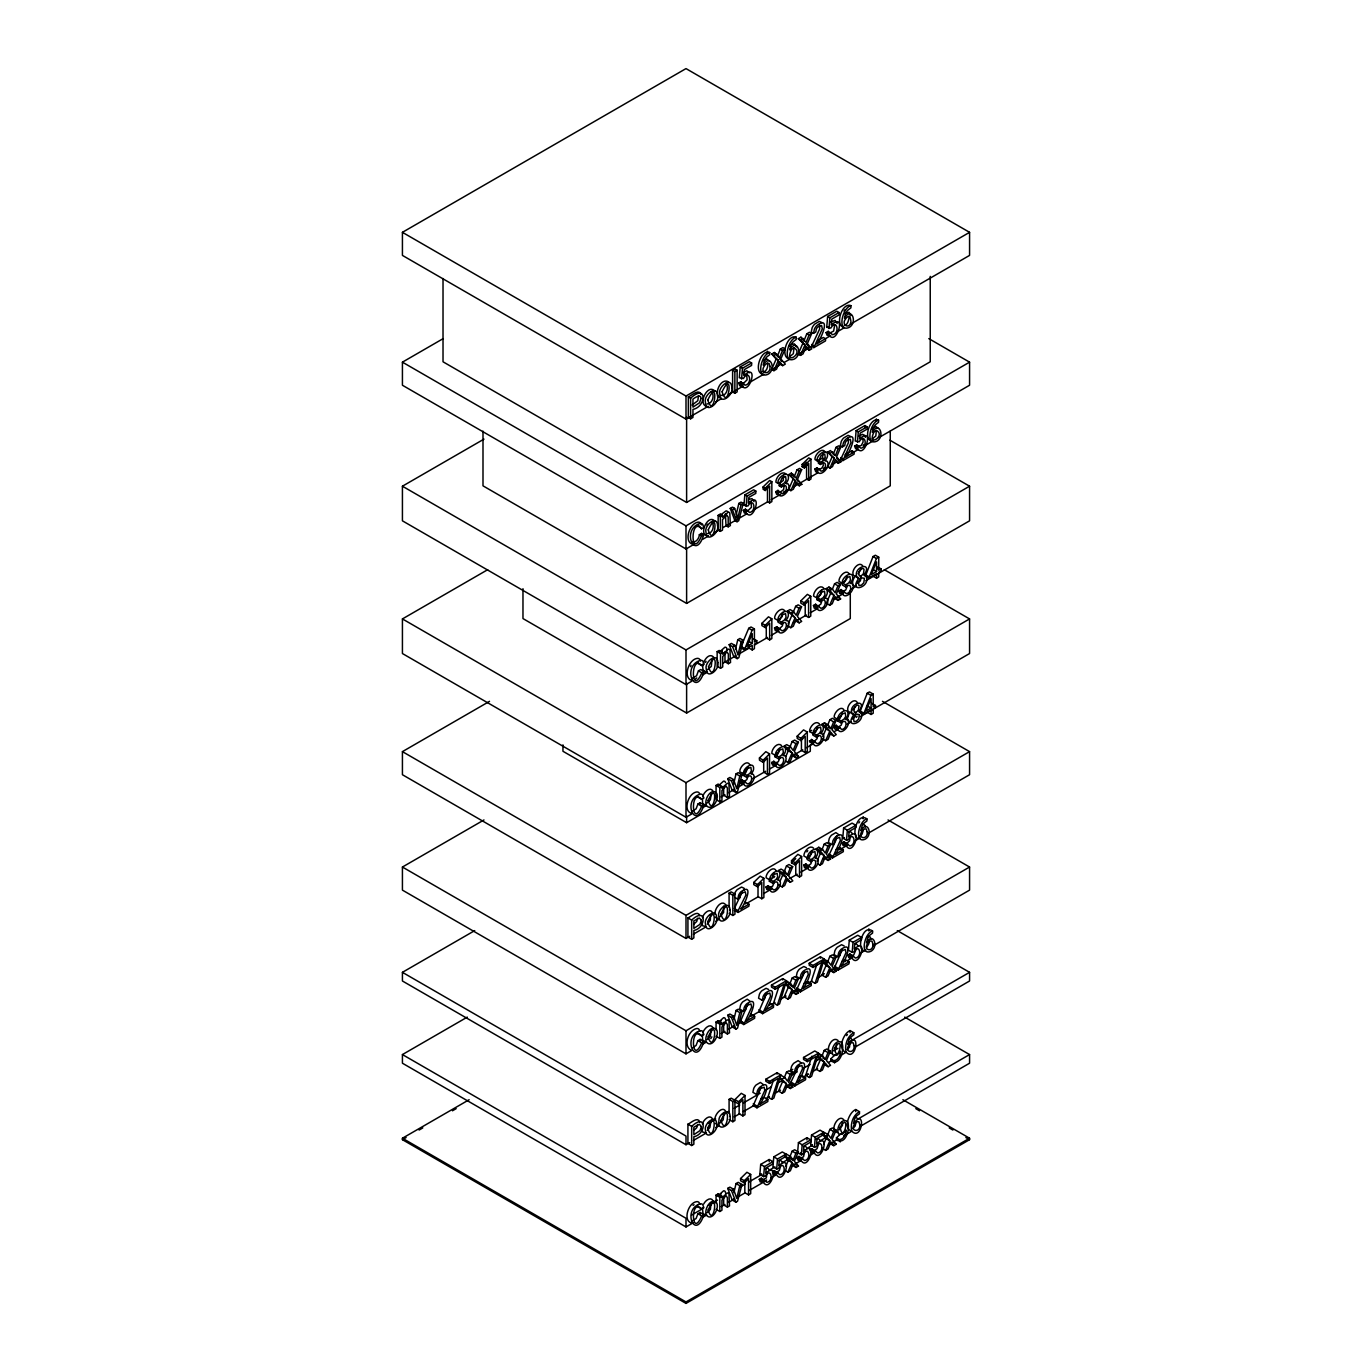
<?xml version="1.0" encoding="UTF-8"?>
<svg xmlns="http://www.w3.org/2000/svg" width="1372" height="1372" viewBox="0 0 1372 1372"><rect width="100%" height="100%" fill="white"/><g stroke="black" fill="none" stroke-linecap="round" stroke-linejoin="round"><path stroke-width="1.5" d="M735.272 897.665L737.776 899.106L738.599 895.23A6.791 3.91 -60 0 1 740.966 891.766C755.046 881.544 743.95 906.583 740.64 908.984L748.958 904.165L748.958 906.155L738.102 912.431L734.346 910.271M750.038 1001.234L747.191 999.193L742.904 1001.732A6.791 3.91 -60 0 0 740.52 1005.196L739.697 1009.072L743.452 1011.233L744.276 1007.357A6.791 3.91 -60 0 1 746.642 1003.892C760.705 993.671 749.627 1018.71 746.299 1021.111L754.634 1016.292L754.634 1018.281L743.761 1024.558L740.023 1022.397L747.997 1003.789M768.646 989.486L766.056 988.303L761.769 990.841A6.791 3.91 -60 0 0 759.402 994.306L758.562 998.181L762.317 1000.342L763.141 996.466A6.791 3.91 -60 0 1 765.507 993.002C779.57 982.781 768.492 1007.82 765.164 1010.221L773.499 1005.402L773.499 1007.391L762.626 1013.668L758.888 1011.507L766.862 992.899M763.226 1084.48L760.38 1082.457L756.092 1084.995A6.791 3.91 -60 0 0 753.725 1088.459L752.902 1092.335L756.641 1094.496L757.481 1090.62A6.791 3.91 -60 0 1 759.848 1087.156C773.911 1076.934 762.815 1101.973 759.505 1104.357L767.823 1099.555L767.823 1101.544L756.967 1107.821L753.211 1105.661L761.203 1087.053M822.102 322.66L819.307 321.391L814.694 324.118A7.306 4.219 -60 0 0 812.138 327.839L811.246 332.007L813.51 333.31L814.402 329.143A7.306 4.219 -60 0 1 816.957 325.421C832.084 314.411 820.147 341.336 816.58 343.926L830.575 335.66M798.95 1065.255L790.958 1082.114L790.958 1083.863L794.714 1086.024L802.569 1068.599L801.9 1065.427L798.418 1066.73A3.893 2.247 -60 0 0 796.978 1068.908L796.497 1071.481L794.388 1072.698L790.649 1070.537L791.473 1066.661A6.791 3.91 -60 0 1 793.839 1063.197L798.127 1060.659L800.974 1062.7M806.393 967.689L803.803 966.505L799.516 969.044A6.791 3.91 -60 0 0 797.149 972.508L796.309 976.384L800.065 978.545L800.888 974.686A6.791 3.91 -60 0 1 803.255 971.204C817.318 960.983 806.239 986.022 802.912 988.423L811.246 983.621L811.246 985.593L800.373 991.87L796.635 989.709L804.489 972.285M794.388 1072.698L795.211 1068.839A6.791 3.91 -60 0 1 797.595 1065.358C811.658 1055.137 800.562 1080.176 797.252 1082.577L805.57 1077.775L805.57 1079.747L794.714 1086.024M850.812 436.57L848.119 435.353L843.677 437.977A7.031 4.065 -60 0 0 841.225 441.561L840.367 445.574L842.528 446.826L843.403 442.83A7.031 4.065 -60 0 1 845.855 439.229C860.416 428.63 848.925 454.561 845.495 457.048L854.121 452.074L854.121 454.132L842.871 460.632L840.693 459.38L848.462 442.642L848.153 438.028M838.721 834.622L835.874 832.598L831.586 835.119A6.791 3.91 -60 0 0 829.22 838.601L828.396 842.459L832.135 844.638L832.958 840.762A6.791 3.91 -60 0 1 835.342 837.28C849.405 827.059 838.309 852.098 834.999 854.499L843.317 849.697L843.317 851.686L832.461 857.946L828.705 855.785L836.2 839.63L836.491 835.942M844.14 945.908L841.551 944.725L837.263 947.246A6.791 3.91 -60 0 0 834.896 950.727L834.056 954.603L837.812 956.764L838.635 952.888A6.791 3.91 -60 0 1 841.002 949.424C855.065 939.185 843.986 964.224 840.659 966.625L848.994 961.823L848.994 963.813L838.12 970.073L834.382 967.912L842.357 949.321M743.607 773.945C742.218 768.097 754.823 759.934 753.537 769.572A5.985 3.464 -60 0 1 751.101 773.928L753.228 774.357C757.498 779.656 745.493 791.644 743.452 783.103L739.714 780.942L741.823 779.725L747.431 783.909C753.022 783.601 753.314 771.664 746.831 777.444L743.075 775.283L743.075 773.293L746.831 775.454L749.747 773.534L751.393 770.875L750.878 767.308L747.483 768.663L745.716 772.745L743.607 773.945L739.851 771.784C739.216 767.325 747.191 758.905 749.884 764.924M786.036 474.095C781.937 469.944 775.677 477.696 775.9 482.155L778.078 483.407C776.638 477.336 789.689 468.898 788.368 478.879A6.208 3.584 -60 0 1 785.847 483.373L788.043 483.836C792.467 489.307 780.016 501.723 777.924 492.891L775.746 491.639L777.941 490.37L782.04 493.731C787.837 493.388 788.128 481.04 781.405 487.026L779.245 485.774L779.245 483.716L783.309 480.423L783.446 475.278M785.007 611.449C782.212 605.241 773.997 613.936 774.666 618.532L778.044 620.487C776.621 614.45 789.603 606.03 788.283 615.977A6.174 3.567 -60 0 1 785.779 620.453L787.957 620.899C792.364 626.369 779.982 638.735 777.89 629.937L774.511 627.982L776.689 626.712L781.989 630.76C787.751 630.434 788.06 618.137 781.371 624.088L777.975 622.133L777.975 620.093L782.04 616.817L782.726 612.444M781.594 745.545C777.632 741.549 771.596 749.026 771.819 753.331L775.574 755.492C774.185 749.644 786.773 741.48 785.504 751.119A5.985 3.464 -60 0 1 783.069 755.475L785.178 755.903C789.466 761.203 777.444 773.191 775.42 764.65L771.664 762.489L773.791 761.271L779.399 765.456C784.99 765.147 785.281 753.211 778.799 758.99L775.043 756.83L775.043 754.84L778.97 751.667L779.828 748.786M776.175 870.911C773.482 864.892 765.507 873.329 766.142 877.788L769.898 879.949C768.509 874.084 781.114 865.938 779.828 875.576A5.985 3.464 -60 0 1 777.41 879.915L779.519 880.344C783.789 885.643 771.784 897.631 769.743 889.107L766.005 886.947L768.114 885.712L773.722 889.913C779.313 889.588 779.605 877.668 773.122 883.431L769.366 881.27L769.366 879.281L770.961 878.372M825.378 452.468C822.583 446.243 814.333 454.972 815.002 459.586L817.163 460.838C815.74 454.767 828.774 446.329 827.453 456.31A6.208 3.584 -60 0 1 824.949 460.803L827.127 461.266C831.552 466.737 819.118 479.154 817.009 470.322L814.848 469.07L817.043 467.801L821.125 471.162C826.922 470.819 827.23 458.471 820.507 464.456L818.329 463.204L818.329 461.146L822.394 457.854L823.097 453.463M823.663 588.022C819.581 583.906 813.356 591.624 813.579 596.065L816.975 598.003C815.551 591.967 828.534 583.563 827.213 593.493A6.174 3.567 -60 0 1 824.709 597.986L826.887 598.432C831.295 603.886 818.913 616.251 816.82 607.453L813.442 605.498L815.62 604.246L820.919 608.293C826.681 607.95 826.973 595.654 820.285 601.605L816.906 599.667L816.906 597.609L820.953 594.333L821.657 589.96M812.567 743.83L809.514 741.789L811.538 739.474L817.129 743.675C822.737 743.35 823.029 731.43 816.529 737.193L812.79 735.032L812.79 733.042L816.529 735.221L819.444 733.283L821.108 730.624L820.593 727.057L817.18 728.412L815.414 732.494L813.322 733.711L809.566 731.55C809.343 727.246 815.38 719.751 819.341 723.764M813.322 733.711C811.932 727.846 824.521 719.7 823.251 729.338A5.985 3.464 -60 0 1 820.816 733.677L822.926 734.106C827.196 739.405 815.191 751.393 813.167 742.869L809.411 740.708M813.682 848.205C809.72 844.209 803.666 851.686 803.889 855.991L807.645 858.152C806.256 852.286 818.861 844.14 817.575 853.778A5.985 3.464 -60 0 1 815.14 858.117L817.266 858.563C821.536 863.846 809.514 875.851 807.491 867.31L803.752 865.149L805.861 863.931L811.469 868.116C817.06 867.79 817.352 855.871 810.869 861.65L807.113 859.472L807.113 857.5L811.041 854.327L811.898 851.446M849.354 574.302C846.575 568.094 838.361 576.789 839.012 581.385L842.391 583.34C840.967 577.286 853.95 568.883 852.647 578.812A6.174 3.567 -60 0 1 850.125 583.306L852.304 583.752C856.711 589.205 844.329 601.571 842.237 592.773L838.858 590.817L841.036 589.566L846.335 593.613C852.115 593.27 852.406 580.973 845.718 586.942L842.339 584.987L842.339 582.928L846.387 579.653L847.261 576.703M844.243 710.456C841.551 704.419 833.576 712.857 834.21 717.316L837.966 719.477C836.577 713.612 849.182 705.465 847.896 715.104A5.985 3.464 -60 0 1 845.478 719.442L847.587 719.871C851.858 725.171 839.853 737.158 837.812 728.635L834.073 726.474L836.183 725.239L841.791 729.441C847.382 729.115 847.673 717.196 841.19 722.958L837.435 720.797L837.435 718.808L841.362 715.635L842.219 712.771M738.668 383.028L740.931 384.314C748.477 399.218 760.071 360.99 743.864 375.499L744.396 369.565L751.616 365.398L751.616 362.98L749.352 361.676L740.211 366.959L739.302 377.746L743.384 378.535C749.335 368.399 752.954 383.851 745.185 385.206L740.811 381.776L738.668 383.028L739.714 385.772L742.081 386.372M741.566 379.049L742.475 368.262L751.616 362.98M743.967 505.273L744.842 494.88L753.64 489.804L755.818 491.056L755.818 493.388L748.855 497.401L748.34 503.112C763.947 489.152 752.799 525.956 745.528 511.619L743.35 510.35L745.408 509.166L749.627 512.459C757.104 511.156 753.622 496.287 747.877 506.045L743.967 505.273L745.716 504.793M746.145 506.525L747.02 496.15L755.818 491.056M826.716 327.273L827.625 316.486L836.766 311.221L839.029 312.524L839.029 314.943L831.809 319.093L831.26 325.027C847.484 310.518 835.891 348.762 828.345 333.859L826.081 332.556L828.225 331.321L832.598 334.734C840.367 333.379 836.749 317.944 830.797 328.08L826.716 327.273L828.534 326.776M828.98 328.577L829.889 317.79L839.029 312.524M759.848 1174.449L760.688 1164.416L769.195 1159.512L772.933 1161.672L772.933 1163.919L766.228 1167.795L765.73 1173.3C780.805 1159.82 770.035 1195.372 763.004 1181.515L759.265 1179.354L761.254 1178.205L766.965 1182.338C774.185 1181.069 770.824 1166.715 765.284 1176.13L763.604 1176.61L759.848 1174.449L761.546 1173.969M763.604 1176.61L764.444 1166.577L772.933 1161.672M772.35 1171.791L776.106 1173.952C783.12 1187.809 793.891 1152.257 778.816 1165.737L779.33 1160.232L786.036 1156.356L786.036 1154.109L782.28 1151.948L773.791 1156.853L772.951 1166.886L776.689 1169.047L778.387 1168.584C783.927 1159.151 787.271 1173.506 780.068 1174.775L774.34 1170.642L772.522 1172.871M776.689 1169.047L777.53 1159.014L786.036 1154.109M854.636 446.106L856.814 447.358C864.086 461.712 875.25 424.891 859.644 438.851L860.158 433.14L867.104 429.144L867.104 426.812L864.926 425.56L856.128 430.637L855.253 441.029L859.181 441.784C864.909 432.026 868.39 446.895 860.913 448.215L856.711 444.905L854.636 446.106L855.648 448.764L857.929 449.33M797.012 1157.556L800.751 1159.717C807.782 1173.574 818.552 1138.023 803.478 1151.502L803.975 1145.997L810.681 1142.121L810.681 1139.875L806.942 1137.714L798.435 1142.619L797.595 1152.652L801.351 1154.812L803.032 1154.349C808.571 1144.917 811.932 1159.271 804.712 1160.541L799.001 1156.407L797.012 1157.556L797.972 1160.129L800.185 1160.678M857.431 442.281L858.306 431.888L867.104 426.812M801.351 1154.812L802.191 1144.78L810.681 1139.875M810.698 1145.088L811.538 1135.056L820.027 1130.151L823.783 1132.329L823.783 1134.575L817.077 1138.434L816.563 1143.956C831.638 1130.477 820.868 1166.011 813.853 1152.154L810.097 1149.993L812.087 1148.844L817.798 1152.977C825.018 1151.708 821.674 1137.354 816.134 1146.786L814.436 1147.249L810.698 1145.088L812.378 1144.625M814.436 1147.249L815.277 1137.234L823.783 1132.329M842.768 838.069L843.609 828.036L852.098 823.131L855.854 825.292L855.854 827.539L849.148 831.415L848.651 836.92C863.708 823.44 852.955 858.992 845.924 845.135L842.185 842.974L844.174 841.825L849.885 845.958C857.106 844.689 853.744 830.334 848.205 839.767L846.524 840.23L842.768 838.069L844.449 837.589M846.524 840.23L847.364 830.197L855.854 825.292M847.845 955.101L851.6 957.262C858.615 971.119 869.385 935.567 854.31 949.047L854.825 943.542L861.53 939.666L861.53 937.419L857.774 935.258L849.285 940.163L848.445 950.196L852.183 952.357L853.864 951.894C859.421 942.461 862.765 956.816 855.545 958.085L849.834 953.952L847.845 955.101L848.805 957.673L851.017 958.222M852.183 952.357L853.024 942.324L861.53 937.419M702.395 798.315L702.601 803.34L705.568 805.467M702.395 1034.882L702.601 1039.907L705.568 1042.051M702.395 1207.995L703.081 1213.98L706.631 1214.906M715.052 1120.444C713.56 1114.956 723.558 1103.911 726.165 1112.555M742.321 891.663L734.346 908.521L738.102 910.682L738.102 912.431M780.668 1165.96L779.365 1170.402L776.312 1172.614M818.415 1144.162L817.112 1148.604L814.059 1150.816M863.417 829.614L862.148 834.039L859.695 836.045M856.162 949.27L853.71 954.963L850.846 955.838L849.834 953.952M855.991 1122.416L855.168 1126.052L852.938 1128.556M748.117 775.866L746.848 779.622L743.675 781.748M783.172 622.734L782.332 625.941L779.931 628.273L777.564 628.702L776.689 626.712M780.068 757.413L778.284 761.769L774.648 763.192M774.408 881.853L772.608 886.226L768.972 887.65M822.102 600.25L820.799 604.143L817.523 606.338M817.815 735.615L817.009 738.719L814.676 740.983L812.395 741.412L811.538 739.474M812.155 860.055L810.886 863.828L807.714 865.955M847.519 585.57L845.667 590.08L841.928 591.555M842.477 721.38L841.208 725.153L838.035 727.28M860.879 568.763L858.015 573.788M697.662 918.177L696.719 921.469L694.043 923.973M697.662 1124.457L696.719 1127.75L694.043 1130.254M747.86 767.24L744.67 772.385M774.151 873.244L772.282 877.36M817.575 727.006L816.717 729.87L812.79 733.042M701.401 534.994L701.641 533.365L703.819 534.617C695.175 562.469 680.735 529.455 699.977 523.469A7.683 4.442 -60 0 1 702.635 524.224L703.819 527.448L701.538 528.769L698.091 524.807M692.38 678.265L696.564 675.779L698.451 670.839L700.715 669.519L704.093 671.474C695.484 699.206 681.129 666.346 700.269 660.378A7.649 4.425 -60 0 1 702.91 661.133L704.093 664.34L701.829 665.66L698.451 663.705L697.988 661.921M699.874 804.352L700.114 802.774L703.87 804.935C695.518 831.826 681.592 799.962 700.149 794.182A7.426 4.288 -60 0 1 702.721 794.903L703.87 798.024L701.675 799.293L697.919 797.132M699.874 1040.919L700.114 1039.359L703.87 1041.519C695.518 1068.394 681.592 1036.529 700.149 1030.749A7.426 4.288 -60 0 1 702.721 1031.487L703.87 1034.608L701.675 1035.877L697.919 1033.699L697.473 1031.984M699.874 1214.031L700.114 1212.454L703.87 1214.614C695.518 1241.506 681.592 1209.641 700.149 1203.861A7.426 4.288 -60 0 1 702.721 1204.582L703.87 1207.703L701.675 1208.972L697.919 1206.811L697.473 1205.096M701.641 533.365L699.36 534.686C699.343 538.133 695.621 543.586 691.865 541.528M703.819 534.617L701.538 535.938C690.356 561.44 690.133 515.735 701.538 528.769M704.093 671.474L701.829 672.795C690.699 698.177 690.476 652.678 701.829 665.66M700.114 802.774L697.919 804.043L696.084 808.845L692.037 811.264M703.87 804.935L701.675 806.204C691.437 830.523 690.013 786.996 701.675 799.293M700.114 1039.359L697.919 1040.628L696.084 1045.413L692.877 1047.694M703.87 1041.519L701.675 1042.789C691.437 1067.09 690.013 1023.563 701.675 1035.877M700.114 1212.454L697.919 1213.723L696.084 1218.525L692.037 1220.943M703.87 1214.614L701.675 1215.884C691.437 1240.202 690.013 1196.676 701.675 1208.972M734.123 895.642L734.86 893.069A6.791 3.91 -60 0 1 737.227 889.605L741.515 887.067L744.104 888.25M736.147 514.689L738.856 503.438L741.086 502.152L743.264 503.404L738.685 520.777L737.021 521.737L734.843 520.485L730.23 508.412L732.459 507.125L734.637 508.377L737.879 517.827L735.701 516.575M737.879 517.827L741.034 504.69L743.264 503.404M735.529 649.076L737.776 639.729L739.988 638.443L743.367 640.398L738.822 657.702L737.158 658.646L733.78 656.691L729.184 644.686L731.396 643.399L734.775 645.355L738.016 654.753L741.154 641.667L743.367 640.398M733.437 784.75L736.061 773.877L738.205 772.642L741.96 774.803L737.536 791.575L735.924 792.502L732.185 790.341L727.726 778.696L729.87 777.444L733.626 779.605L736.747 788.729L739.8 776.038L741.96 774.803M733.883 1019.516L736.061 1010.461L738.205 1009.209L741.96 1011.37L737.536 1028.16L735.924 1029.086L732.185 1026.908L727.726 1015.263L729.87 1014.028L733.626 1016.189L736.747 1025.313L739.8 1012.622L741.96 1011.37M733.883 1192.628L736.061 1183.556L738.205 1182.321L741.96 1184.482L737.536 1201.255L735.924 1202.181L732.185 1200.02L727.726 1188.375L729.87 1187.123L733.626 1189.284L736.747 1198.408L739.8 1185.717L741.96 1184.482M779.21 985.748L773.602 1003.001L777.358 1005.162L779.57 1003.892L786.43 980.774L782.675 978.613L771.476 985.079L771.476 987.085L775.231 989.246L784.201 984.067L777.358 1005.162M773.534 1079.884L767.943 1097.154L771.681 1099.315L773.894 1098.046L780.754 1074.928L777.015 1072.767L765.816 1079.232L765.816 1081.239L769.555 1083.4L778.524 1078.221L771.681 1099.315M816.957 963.95L811.349 981.203L815.105 983.364L817.318 982.095L824.178 958.994L820.422 956.816L809.223 963.298L809.223 965.288L812.979 967.449L821.948 962.269L815.105 983.364M809.429 1077.517L816.271 1056.423L807.302 1061.602L803.546 1059.441L803.546 1057.452L814.762 1050.969L818.501 1053.147L811.641 1076.248L809.429 1077.517L805.69 1075.356L811.898 1056.183M780.274 349.123L777.324 356.411L779.588 357.715L782.52 350.426L785.161 348.9L782.915 347.596L780.274 349.123L782.52 350.426M804.901 346.379L809.206 350.323L811.812 348.814L807.353 343.652L811.692 333.585L809.429 332.281L806.787 333.808L803.838 341.096L800.939 337.186L798.315 338.695L804.918 345.058L800.442 355.382L798.178 354.079L802.654 343.755M811.692 333.585L809.034 335.111L806.101 342.4L800.939 337.186M690.51 666.672L691.042 665.334M705.62 662.367L706.048 661.304M794.131 476.907L796.961 469.893L799.516 468.418L801.677 469.67L797.509 479.36L801.814 484.333L799.293 485.791L795.16 481.984M801.677 469.67L799.139 471.145L796.309 478.159L791.335 473.134L788.814 474.592L795.16 480.715L790.855 490.662L788.677 489.392L792.982 479.463M836.062 447.323L833.233 454.321L835.394 455.59L838.223 448.575L840.779 447.101L838.601 445.849L836.062 447.323L838.223 448.575M792.81 613.301L795.64 606.321L798.161 604.846L801.557 606.801L797.389 616.457L801.677 621.396L799.173 622.854L795.777 620.899M801.557 606.801L799.019 608.276L796.189 615.256L793.41 611.5L790.032 609.545L787.511 611.003L795.057 617.812L790.769 627.707L787.391 625.752M834.553 583.837L832.444 589.085L829.82 590.475L826.441 588.519L828.962 587.079L832.341 589.034L835.119 592.773L837.949 585.793L840.47 584.335L837.092 582.38L834.553 583.837L837.949 585.793M789.432 748.255L792.159 741.497L794.611 740.074L798.367 742.235L794.337 751.599L798.487 756.384L796.052 757.79L792.296 755.629M798.367 742.235L795.897 743.658L793.17 750.433L790.478 746.797L786.722 744.619L784.287 746.025L788.317 750.741L792.073 752.902L787.905 762.489L785.419 761.048M827.848 724.776L829.906 719.7L832.358 718.276L836.114 720.437L832.084 729.801L836.234 734.603L833.799 736.009L830.043 733.831M828.414 727.194L830.918 728.635L833.644 721.861L836.114 720.437M786.482 865.938L783.755 872.712L787.494 874.873L790.238 868.099L792.69 866.675L788.951 864.514L786.482 865.938L790.238 868.099M822.188 849.217L824.229 844.14L826.699 842.717L830.437 844.895L826.407 854.242L830.557 859.043L828.122 860.45L824.383 858.289M830.437 844.895L827.985 846.301L825.241 853.075L822.548 849.44L818.792 847.279L816.357 848.685L820.387 853.401L824.143 855.562L819.993 865.149L817.489 863.708M789.432 984.839L792.159 978.064L794.611 976.641L798.367 978.802L794.337 988.166L798.487 992.968L796.052 994.374L792.296 992.213M790.666 985.559L793.17 987L795.897 980.225L798.367 978.802M829.906 956.267L827.162 963.041L824.469 959.405L828.225 961.566L830.918 965.202L833.644 958.428L836.114 957.021L832.358 954.861L829.906 956.267L833.644 958.428M784.441 1077.294L786.482 1072.218L788.951 1070.795L792.69 1072.955L788.66 1082.319L792.81 1087.121L790.375 1088.528L786.636 1086.367M792.69 1072.955L790.238 1074.379L787.494 1081.153L784.801 1077.517L781.062 1075.356M822.188 1055.497L824.229 1050.42L826.699 1048.997L830.437 1051.175L826.407 1060.539L830.557 1065.324L828.122 1066.73L824.383 1064.569M822.754 1057.915L825.241 1059.356L827.985 1052.581L830.437 1051.175M789.432 1157.934L792.159 1151.177L794.611 1149.753L798.367 1151.914L794.337 1161.278L798.487 1166.063L796.052 1167.469L792.296 1165.308M790.666 1158.654L793.17 1160.095L795.897 1153.338L798.367 1151.914M827.162 1136.153L829.906 1129.379L832.358 1127.956L836.114 1130.116L832.084 1139.48L836.234 1144.265L833.799 1145.671L830.043 1143.511M836.114 1130.116L833.644 1131.54L830.918 1138.314L828.225 1134.678L824.469 1132.517L822.034 1133.924L826.064 1138.623L829.82 1140.784L825.652 1150.388L821.914 1148.21M855.236 706.511L852.647 709.941M741.823 644.617L748.718 628.325L751.033 626.987L754.411 628.942L754.411 642.062L756.778 640.69L756.778 642.731L754.411 644.103L754.411 648.699L752.233 649.951L748.855 647.996L748.855 644.943M744.447 648.39L741.069 646.435L741.069 647.91L744.447 649.865L752.096 630.28L754.411 628.942M876.554 578.178L876.554 573.599L868.768 578.092L865.389 576.137L873.038 556.552L875.353 555.214L878.732 557.169L878.732 570.289L881.116 568.917L881.116 570.958L878.732 572.33L878.732 576.909L876.554 578.178L873.175 576.223M868.768 578.092L876.416 558.507L878.732 557.169M871.083 714.469L871.083 710.027L863.537 714.383L859.798 712.222L867.224 693.237L869.454 691.934L873.209 694.112L873.209 706.82L875.508 705.5L875.508 707.472L873.209 708.81L873.209 713.251L871.083 714.469L867.344 712.308M863.537 714.383L870.963 695.398L873.209 694.112M785.161 348.9L780.84 358.967L785.298 364.129L782.675 365.638L778.387 361.694M840.779 447.101L836.611 456.79L840.916 461.764L838.378 463.222L836.217 461.97M702.927 796.223C703.682 792.416 710.25 785.864 713.046 791.267M840.47 584.335L836.32 593.99L840.607 598.929L838.086 600.37L834.708 598.432M702.464 917.662C703.219 913.855 709.787 907.321 712.582 912.706M702.927 1032.807C703.682 1028.983 710.25 1022.449 713.046 1027.834M792.69 866.675L788.66 876.039L792.81 880.841L790.375 882.247L786.636 880.069M702.464 1123.96C703.219 1120.135 709.787 1113.601 712.582 1118.986M836.114 957.021L832.084 966.385L836.234 971.17L833.799 972.577L830.043 970.416M779.588 357.715L774.425 352.501L771.801 354.01L776.14 359.07L771.664 369.394L773.928 370.697L776.552 369.171L779.622 361.676L782.675 365.638M773.928 370.697L778.404 360.373L771.801 354.01M835.394 455.59L830.437 450.565L827.916 452.023L832.084 456.893L827.779 466.823L829.957 468.092L832.495 466.617L835.445 459.397L838.378 463.222M829.957 468.092L834.262 458.145L827.916 452.023M788.094 624.106L791.678 615.857M826.441 588.519L830.609 593.373L826.321 603.268L829.7 605.223L832.221 603.766L835.154 596.58L838.086 600.37M829.7 605.223L833.987 595.328L829.82 590.475M785.83 756.487L788.317 750.741M822.737 736.627L826.064 728.944L822.034 724.245L824.469 722.838L828.225 724.999L830.918 728.635M821.914 738.53L825.652 740.708L829.82 731.105L825.79 726.405L822.034 724.245M780.154 880.944L782.64 875.182L778.61 870.483L781.062 869.076L784.801 871.237L787.494 874.873M778.49 884.786L782.246 886.947L786.396 877.343L782.366 872.643L778.61 870.483M817.077 861.067L820.387 853.401M785.624 984.17L788.317 987.308L784.167 996.912L787.905 999.073L790.358 997.65L793.205 990.687L796.052 994.374M787.905 999.073L792.073 989.486L785.539 983.33M821.914 975.115L826.064 965.528L822.034 960.812L825.79 962.973L829.82 967.689L825.652 977.276L821.914 975.115L824.349 973.691M779.965 1078.323L782.64 1081.462L778.49 1091.066L782.246 1093.227L784.681 1091.803L787.528 1084.84L790.375 1088.528M782.246 1093.227L786.396 1083.623L779.862 1077.483M817.712 1056.543L820.387 1059.681L816.237 1069.268L819.993 1071.429L822.428 1070.023L825.275 1063.043L828.122 1066.73M819.993 1071.429L824.143 1061.842L817.609 1055.685M785.83 1166.166L788.317 1160.42L784.287 1155.704L788.043 1157.882L792.073 1162.581L787.905 1172.168L785.419 1170.728M823.577 1144.385L826.064 1138.623M817.901 340.548L823.286 337.461L825.532 338.764L825.532 340.891L813.853 347.63L811.589 346.327L819.667 328.954L819.341 324.169M813.853 347.63L822.308 328.886L821.588 325.473L817.832 326.896A4.202 2.418 -60 0 0 816.306 329.211L815.774 332.007L813.51 333.31M842.871 460.632L851 442.573L850.314 439.297L846.696 440.652A4.03 2.332 -60 0 0 845.221 442.899L844.723 445.574L842.528 446.826M738.102 910.682L745.956 895.007L745.288 891.817L741.806 893.138A3.893 2.247 -60 0 0 740.365 895.299L739.885 897.888L737.776 899.106M832.461 857.946L840.316 840.522L839.647 837.349L836.165 838.669A3.893 2.247 -60 0 0 834.725 840.83L834.245 843.42L832.135 844.638M743.761 1024.558L751.633 1007.134L750.964 1003.961L747.466 1005.264A3.893 2.247 -60 0 0 746.042 1007.425L745.545 1010.015L743.452 1011.233M762.626 1013.668L770.498 996.244L769.829 993.054L766.331 994.374A3.893 2.247 -60 0 0 764.907 996.535L764.427 999.125L762.317 1000.342M800.373 991.87L808.245 974.446L807.576 971.273L804.078 972.577A3.893 2.247 -60 0 0 802.654 974.755L802.174 977.344L800.065 978.545M756.967 1107.821L764.821 1090.38L764.153 1087.207L760.671 1088.528A3.893 2.247 -60 0 0 759.248 1090.689L758.75 1093.278L756.641 1094.496M838.12 970.073L845.992 952.648L845.323 949.475L841.825 950.796A3.893 2.247 -60 0 0 840.401 952.957L839.921 955.547L837.812 956.764M856.454 717.385L857.088 716.218M706.992 525.116L707.523 524.155M719.288 652.232L724.862 647.241A4.442 2.573 -60 0 1 726.577 647.961L727.091 649.642M863.211 445.66L864 444.425M710.765 1038.621L711.897 1036.872M703.785 1203.93C705.054 1200.774 710.953 1196.144 713.046 1200.929M835.256 1054.674L830.797 1058.807L830.797 1060.865C839.801 1066.816 844.963 1049.614 841.842 1042.686C835.96 1037.832 829.22 1050.695 833.49 1055.428L836.937 1055.239L840.522 1051.158C840.779 1055.823 835.668 1064.329 830.797 1058.807M840.933 1133.615L836.474 1137.765L836.474 1139.823C845.478 1145.774 850.64 1128.573 847.519 1121.627C841.636 1116.774 834.896 1129.636 839.167 1134.387L842.614 1134.181L846.198 1130.099C846.438 1134.781 841.328 1143.288 836.474 1137.765M823.406 468.744L824.212 467.595M721.089 514.62L725.891 510.984A4.459 2.573 -60 0 1 727.606 511.722L727.932 512.442M806.822 851.909L807.765 850.691M858.803 578.247L857.02 577.475C852.115 566.825 873.895 560.411 863.931 575.314L866.041 576.017C871.46 587.37 847.604 594.179 858.803 578.247L855.425 576.291C852.767 578.435 850.468 586.324 855.785 586.153M853.881 714.538L852.149 713.8C847.399 703.459 868.51 697.25 858.855 711.691L860.896 712.377C866.161 723.387 843.025 729.99 853.881 714.538L850.143 712.377L848.976 713.852L847.364 718.671L849.594 721.981M783.395 492.342L784.304 491.313M769.658 502.889L769.658 486.1L765.25 490.507L763.089 489.255L763.089 486.974L769.675 480.457L771.853 481.709L771.853 501.638L769.658 502.889L767.48 501.638L767.48 486.957M765.25 490.507L765.25 488.226L771.853 481.709M808.743 480.32L808.743 463.53L804.352 467.938L802.174 466.686L802.174 464.405L808.777 457.888L810.938 459.14L810.938 479.068L808.743 480.32L806.582 479.068L806.582 464.388M804.352 467.938L804.352 465.657L810.938 459.14M769.658 639.884L769.658 623.18L765.267 627.553L761.889 625.598L761.889 623.334L768.457 616.834L771.836 618.789L771.836 638.632L769.658 639.884L766.279 637.946L766.279 625.392M765.267 627.553L765.267 625.272L771.836 618.789M808.588 617.417L808.588 600.696L804.198 605.086L800.819 603.131L800.819 600.85L807.388 594.368L810.766 596.323L810.766 616.148L808.588 617.417L805.21 615.462L805.21 602.925M804.198 605.086L804.198 602.805L810.766 596.323M767.445 774.322L767.445 758.099L763.192 762.352L759.436 760.191L759.436 757.979L765.816 751.685L769.555 753.863L769.555 773.088L767.445 774.322L763.69 772.144L763.69 759.985M763.192 762.352L763.192 760.139L769.555 753.863M805.192 752.525L805.192 736.318L800.939 740.571L797.183 738.393L797.183 736.198L803.546 729.904L807.302 732.065L807.302 751.307L805.192 752.525L801.437 750.364L801.437 738.205M800.939 740.571L800.939 738.359L807.302 732.065M761.769 898.763L761.769 882.556L757.515 886.809L753.777 884.631L753.777 882.436L760.139 876.142L763.878 878.303L763.878 897.545L761.769 898.763L758.013 896.602L758.013 886.466M757.515 886.809L757.515 884.597L763.878 878.303M799.516 876.965L799.516 860.759L795.263 865.012L791.524 862.851L791.524 860.638L797.887 854.344L801.625 856.505L801.625 875.748L799.516 876.965L795.76 874.804L795.76 864.669M795.263 865.012L795.263 862.799L801.625 856.505M729.081 1119.586L732.837 1121.747L734.946 1120.53L734.912 1099.607L741.274 1093.312L745.013 1095.473L745.013 1114.716L742.904 1115.933L739.148 1113.772L739.148 1101.613M734.912 1101.819L738.65 1103.98L738.65 1101.767L745.013 1095.473M748.563 1194.892L748.563 1178.668L744.327 1182.921L740.571 1180.76L740.571 1178.548L746.934 1172.271L750.69 1174.432L750.69 1193.657L748.563 1194.892L744.825 1192.714L744.825 1180.572M744.327 1182.921L744.327 1180.726L750.69 1174.432M802.174 466.686L806.582 462.278M791.524 862.851L795.76 858.598M738.65 1103.98L742.904 1099.727L742.904 1115.933M866.71 947.417L868.888 943.644L868.87 940.094M789.192 346.224L790.221 345.281M871.786 428.87L875.902 426.503L878.457 428.476M765.61 1180.88L766.639 1179.971M695.553 678.934L696.753 677.922M833.541 1050.866L836.268 1047.711L836.56 1043.372M839.201 1129.808L842.459 1125.332L841.962 1121.559M852.647 719.065L854.962 716.784L855.579 712.411M721.449 651.168L722.444 650.431M720.214 1021.557L721.192 1020.837M720.214 1194.652L721.192 1193.949M743.007 372.704L746.762 370.783L749.524 372.772M830.403 322.249L835.085 320.379L837.194 323.483M858.803 436.176L862.439 434.324L864.652 435.353M707.369 924.128L710.319 920.166L710.61 914.609M707.369 1130.408L709.907 1127.475L710.799 1121.782M847.261 1049.597L849.508 1047.11L850.108 1041.794M693.032 1205.388L694.026 1204.702M763.707 360.596L766.948 359.07L769.623 361.128M844.912 313.708L849.028 312.284L851.086 315.389M708.244 406.284L686 419.129L402.425 255.398L402.425 232.331L686 68.6L969.575 232.331L969.575 255.398L850.966 323.895M693.409 544.684L686 548.954L402.425 385.24L402.425 362.157L443.19 338.61M691.557 681.352L686 684.559L402.425 520.828L402.425 486.203L483.973 439.126M402.425 232.331L686 396.045L969.575 232.331M732.614 370.217L734.878 368.914L737.141 370.217L737.141 391.929L734.86 393.232L732.614 391.929L732.614 370.217L734.86 371.52L737.141 370.217M688.332 396.902L690.596 398.206C706.94 383.097 706.546 406.747 692.946 409.388L692.946 417.448L690.596 418.803L688.332 417.5L688.332 396.902C691.248 395.805 699.017 388.242 701.058 394.501M769.709 352.518C761.066 354.388 755.578 379.684 767.891 374.333C776.775 369.514 770.121 352.707 763.278 365.209L764.375 360.596A7.392 4.27 -60 0 1 766.914 356.823L769.709 354.731L769.709 352.518C760.774 348.814 752.936 372.944 763.226 374.402M796.223 337.203C787.579 339.073 782.091 364.369 794.405 359.018C803.289 354.216 796.635 337.392 789.792 349.894L790.889 345.281A7.392 4.27 -60 0 1 793.428 341.525L796.223 339.433L796.223 337.203C787.288 333.499 779.45 357.629 789.74 359.087M850.914 305.63C842.271 307.5 836.783 332.796 849.097 327.445C857.98 322.643 851.326 305.819 844.466 318.321L845.581 313.708A7.392 4.27 -60 0 1 848.119 309.952L850.914 307.86L850.914 305.63C841.979 301.926 834.142 326.056 844.432 327.531M774.065 355.314L776.689 353.805M798.315 338.695L800.579 339.999L803.203 338.49M692.088 405.049L697.799 400.727L698.554 395.668M740.931 384.314L743.075 383.08M828.345 333.859L830.489 332.624M715.652 402.013L721.209 398.806M728.635 394.519L743.452 385.961M749.026 382.754L763.844 374.179M771.253 369.908L780.531 364.558M784.235 362.414L789.792 359.207M797.201 354.919L812.035 346.361M837.983 331.389L843.54 328.165M800.442 355.382L803.083 353.856L806.136 346.361L809.206 350.323M691.557 814.059L686 817.266L402.425 653.535L402.425 618.926L487.677 569.706M443.019 278.533L443.019 361.796L686.617 502.444L930.233 361.796L930.233 276.389M402.425 362.157L686 525.87L969.575 362.157L969.575 385.24L878.766 437.668M878.56 420.192C870.225 421.976 864.943 446.346 876.811 441.201C885.352 436.553 878.955 420.364 872.352 432.403L873.415 427.961A7.117 4.116 -60 0 1 875.868 424.342L878.56 422.319L878.56 420.192C869.951 416.608 862.405 439.846 872.3 441.252M728.189 526.831L728.189 517.09L726.766 514.98L722.512 519.611L722.512 530.107L720.334 531.376L718.156 530.124L718.156 515.375L720.231 514.191L722.392 515.443L722.478 517.261L728.069 512.236A4.459 2.573 -60 0 1 729.784 512.974L730.367 525.579L728.189 526.831L726.011 525.579L725.394 513.848M718.156 515.375L720.334 516.644L722.392 515.443M730.23 508.412L732.408 509.664L734.637 508.377M778.078 483.407L780.256 482.155L782.091 477.919L785.607 476.53L786.139 480.234L784.424 482.978L781.405 484.968L779.245 483.716M788.814 474.592L790.992 475.844L793.513 474.386M817.163 460.838L819.358 459.586L821.176 455.35L824.709 453.961L825.241 457.648L823.526 460.409L820.507 462.398L818.329 461.146M830.077 453.275L832.598 451.817M779.245 485.774L780.874 484.831M745.528 511.619L747.586 510.418M777.924 492.891L780.119 491.622M817.009 470.322L819.204 469.053M856.814 447.358L858.889 446.174M845.049 454.801L851.943 450.822L854.121 452.074M734.843 520.485L736.507 519.525M702.687 539.333L708.244 536.109M713.8 532.902L719.357 529.695M723.061 527.551L747.157 513.643M754.583 509.372L767.548 501.878M771.253 499.734L780.531 494.383M786.087 491.176L789.792 489.032M793.496 486.888L817.592 472.98M825.018 468.692L828.722 466.566M832.427 464.422L841.688 459.071M854.67 451.577L858.375 449.433M865.783 445.163L873.209 440.875M790.855 490.662L793.393 489.187L796.343 481.966L799.293 485.791M689.704 936.304L686 938.448L402.425 774.717L402.425 751.633L489.53 701.332M482.995 431.151L482.995 485.842L686.617 603.406L890.257 485.842L890.257 431.151M402.425 486.203L686 649.934L969.575 486.203L969.575 520.828L865.783 580.75M728.361 663.722L728.361 654.015L726.954 651.923L722.718 656.536L722.718 666.998L720.54 668.25L717.162 666.295L717.162 651.614L719.22 650.431L722.598 652.386L722.667 654.187L728.24 649.179A4.442 2.573 -60 0 1 729.955 649.916L730.539 662.47L728.361 663.722L724.982 661.784L724.982 652.06M717.162 651.614L720.54 653.569L722.598 652.386M729.184 644.686L732.562 646.641L734.775 645.355M787.511 611.003L790.907 612.958L793.41 611.5M778.044 620.487L780.205 619.235L782.04 615.016L785.556 613.627L786.07 617.314L784.372 620.058L781.371 622.048L777.975 620.093M816.975 598.003L819.135 596.751L820.971 592.55L824.469 591.16L825.001 594.848L823.303 597.575L820.285 599.564L816.906 597.609M842.391 583.34L844.569 582.071L846.387 577.869L849.903 576.48L850.434 580.167L848.719 582.911L845.718 584.884L842.339 582.928M816.906 599.667L818.535 598.724M752.233 643.314L746.917 646.401L752.233 633.641L752.233 643.314L748.855 641.376M876.554 571.541L871.237 574.611L876.554 561.868L876.554 571.541L873.175 569.586M777.89 629.937L780.068 628.668M816.82 607.453L818.998 606.201M842.237 592.773L844.432 591.521M744.447 649.865L752.233 645.372L752.233 649.951M733.78 656.691L735.443 655.747M702.687 674.921L706.391 672.777M723.061 663.156L734.192 656.725M737.896 654.598L749.026 648.167M754.583 644.96L767.548 637.466M771.253 635.339L778.679 631.051M793.496 622.494L806.479 614.999M810.183 612.855L817.592 608.585M834.279 598.947L843.54 593.596M850.966 589.308L856.522 586.101M790.769 627.707L793.29 626.249L796.223 619.064L799.173 622.854M691.557 1050.626L686 1053.85L402.425 890.119L402.425 867.035L483.973 819.959M522.972 588.708L522.972 618.566L686.617 713.046L850.28 618.566L850.28 590.835M402.425 618.926L686 782.64L969.575 618.926L969.575 653.535L860.227 716.681M727.4 797.424L727.4 788.008L726.028 785.985L721.929 790.461L721.929 800.596L719.82 801.814L716.064 799.636L716.064 785.419L718.071 784.27L721.809 786.43L721.878 788.18L727.28 783.326A4.305 2.487 -60 0 1 728.944 784.047L729.51 796.206L727.4 797.424L723.661 795.263L723.661 787.734M809.566 731.55L811.675 730.333M716.064 785.419L719.82 787.579L721.809 786.43M727.726 778.696L731.465 780.857L733.626 779.605M775.574 755.492L777.667 754.291L779.433 750.21L782.846 748.855L783.361 752.422L781.697 755.08L778.799 757.001L775.043 754.84M784.287 746.025L788.043 748.203L790.478 746.797M825.79 726.405L828.225 724.999M837.966 719.477L840.076 718.259L841.842 714.177L845.238 712.823L845.752 716.407L844.106 719.065L841.19 720.986L837.435 718.808M743.075 775.283L744.67 774.374M775.043 756.83L776.621 755.921M837.435 720.797L839.029 719.888M689.704 1142.584L686 1144.728L402.425 980.997L402.425 972.336L474.712 930.61M871.083 708.038L865.938 711.022L871.083 698.657L871.083 708.038L867.344 705.877M743.452 783.103L745.579 781.886M775.42 764.65L777.53 763.432M813.167 742.869L815.277 741.635M837.812 728.635L839.938 727.417M732.185 790.341L733.797 789.415M702.687 807.645L706.391 805.501C703.613 799.825 711.382 786.808 716.784 793.428C719.477 799.139 711.776 812.087 706.357 805.501M721.209 796.943L724.931 794.8M728.635 792.656L734.192 789.449M737.896 787.305L743.452 784.098M752.731 778.747L765.696 771.253M769.4 769.109L774.974 765.902M791.644 756.281L802.774 749.849M806.479 747.706L812.035 744.499M834.279 731.653L837.983 729.527M847.244 724.176L850.966 722.032M787.905 762.489L790.358 761.083L793.205 754.12L796.052 757.79M825.652 740.708L828.105 739.285L830.952 732.322L833.799 736.009M562.949 744.876L562.949 751.273L686.617 822.686L810.303 751.273L810.303 744.876M693.409 1222.658L686 1226.945L402.425 1063.214L402.425 1054.571L467.286 1017.115M402.425 751.633L686 915.364L969.575 751.633L969.575 774.717L867.636 833.576M729.081 907.235L729.081 893.103L731.19 891.886L734.946 894.047L734.946 914.249L732.837 915.467L729.081 913.306M687.921 917.919L691.677 920.08C706.872 906.034 706.494 928.021 693.855 930.473L693.855 937.968L691.677 939.237L687.921 937.059L687.921 917.919C690.63 916.89 697.851 909.859 699.754 915.69M866.915 818.895C858.872 820.628 853.761 844.157 865.218 839.184C873.467 834.708 867.293 819.067 860.913 830.695L861.959 826.407A6.877 3.962 -60 0 1 864.309 822.908L866.915 820.971L866.915 818.895C858.718 812.876 853.796 828.362 855.116 834.845M729.081 893.103L732.837 895.264L734.946 894.047M782.366 872.643L784.801 871.237M816.357 848.685L820.113 850.846L822.548 849.44M769.898 879.949L772.007 878.732L773.774 874.65L777.169 873.295L777.684 876.88L776.038 879.521L773.122 881.459L769.366 879.281M807.645 858.152L809.754 856.934L811.521 852.852L814.917 851.498L815.431 855.082L813.785 857.74L810.869 859.661L807.113 857.5M769.366 881.27L770.961 880.361M836.234 849.457L839.561 847.536L843.317 849.697M769.743 889.107L771.87 887.873M807.491 867.31L809.617 866.092M845.924 845.135L847.913 843.986M693.409 934.161L706.391 926.666M715.652 921.315L719.357 919.171M747.157 903.119L758.287 896.705M763.844 893.498L771.253 889.21M789.792 878.509L797.201 874.238M800.922 872.095L808.331 867.807M823.166 859.249L830.575 854.979M839.836 849.628L847.244 845.341M854.67 841.053L860.227 837.846M782.246 886.947L784.681 885.523L787.528 878.56L790.375 882.247M819.993 865.149L822.428 863.743L825.275 856.763L828.122 860.45M902.862 1099.709L969.575 1138.228L969.575 1139.669L686 1303.4L402.425 1139.669L402.425 1138.228L469.138 1099.709M402.425 1139.669L406.129 1137.542M419.095 1130.048L422.799 1127.904M452.468 1110.788L456.173 1108.645M402.425 867.035L686 1030.766L969.575 867.035L969.575 890.119L873.209 945.771M872.575 931.022C864.549 932.754 859.438 956.284 870.894 951.311C879.143 946.834 872.969 931.194 866.59 942.821L867.619 938.534A6.877 3.962 -60 0 1 869.985 935.035L872.575 933.097L872.575 931.022C864.377 925.002 859.472 940.489 860.776 946.972M771.476 985.079L775.231 987.257L786.43 980.774M809.223 963.298L812.979 965.459L824.178 958.994M716.064 1030.115L716.064 1021.986L718.071 1020.837L721.809 1022.998L721.878 1024.747L727.28 1019.911A4.305 2.487 -60 0 1 728.944 1020.614L729.51 1032.79L727.4 1034.008L723.661 1031.847L723.661 1022.432M716.064 1021.986L719.82 1024.164L721.809 1022.998M727.726 1015.263L731.465 1017.424L733.626 1016.189M788.043 984.77L790.478 983.364L793.17 987M825.79 962.973L828.225 961.566M804.163 983.381L807.491 981.443L811.246 983.621M841.911 961.583L845.238 959.663L848.994 961.823M851.6 957.262L853.59 956.113M732.185 1026.908L733.797 1025.982M702.687 1044.212L706.391 1042.068C703.613 1036.392 711.382 1023.375 716.784 1029.995C719.477 1035.706 711.776 1048.671 706.357 1042.068M721.209 1033.51L724.931 1031.367M728.635 1029.223L734.192 1026.016M737.896 1023.872L741.6 1021.746M750.878 1016.395L760.139 1011.044M771.253 1004.613L774.974 1002.486M780.531 999.262L786.087 996.055M791.644 992.848L797.201 989.641M808.331 983.209L812.035 981.083M817.592 977.859L823.166 974.652M828.722 971.445L834.279 968.238M847.244 960.743L850.966 958.599M860.227 953.248L865.783 950.041M716.064 1036.22L719.82 1038.381L721.929 1037.163L721.929 1027.028L726.028 1022.552L727.4 1024.592L727.4 1034.008M825.652 977.276L828.105 975.869L830.952 968.889L833.799 972.577M729.081 1099.384L731.19 1098.166L734.946 1100.327L732.837 1101.544L729.081 1099.384L729.081 1113.532M687.921 1124.2L691.677 1126.361C706.872 1112.315 706.494 1134.301 693.855 1136.753L693.855 1144.248L691.677 1145.517L687.921 1143.356L687.921 1124.2C690.63 1123.171 697.851 1116.139 699.754 1121.97M850.074 1030.578C843.111 1033.356 837.16 1050.163 846.13 1052.135C856.265 1063.214 860.947 1027.834 847.827 1044.538L848.856 1040.25A6.877 3.962 -60 0 1 851.223 1036.752L853.813 1034.814L853.813 1032.739L850.074 1030.578L850.074 1032.636M765.816 1079.232L769.555 1081.41L780.754 1074.928M803.546 1057.452L807.302 1059.613L818.501 1053.147M853.813 1032.739C847.021 1036.374 844.638 1044.949 846.044 1052.118M790.649 1070.537L792.742 1069.32M782.366 1078.924L784.801 1077.517M820.113 1057.126L822.548 1055.72L825.241 1059.356M708.244 1123.222L715.652 1118.952M723.061 1114.664L728.635 1111.457M734.192 1108.25L739.748 1105.026M743.452 1102.899L760.139 1093.261M765.696 1090.054L771.253 1086.847M776.826 1083.64L782.383 1080.416M791.644 1075.065L797.201 1071.858M802.774 1068.651L810.183 1064.363M815.74 1061.156L819.444 1059.013M834.279 1050.455L837.983 1048.311M850.966 1040.833L969.575 972.336L969.575 980.997L854.67 1047.351M760.74 1099.315L764.084 1097.394L767.823 1099.555M798.487 1077.517L801.831 1075.597L805.57 1077.775M805.69 1075.356L807.885 1074.087M693.409 1140.441L706.391 1132.946M715.652 1127.595L719.357 1125.452M734.192 1116.894L739.748 1113.687M743.452 1111.543L754.583 1105.129M765.696 1098.715L769.4 1096.571M774.974 1093.364L780.531 1090.14M786.087 1086.933L791.644 1083.726M802.774 1077.312L808.331 1074.087M812.035 1071.961L817.592 1068.737M828.722 1062.322L832.427 1060.179M839.836 1055.908L845.392 1052.701M855.734 1109.536C848.788 1112.315 842.837 1129.105 851.806 1131.094C861.942 1142.156 866.607 1106.792 853.504 1123.479L854.533 1119.192A6.877 3.962 -60 0 1 856.883 1115.71L859.489 1113.755L859.489 1111.697L855.734 1109.536L855.734 1111.594M859.489 1111.697C852.698 1115.316 850.297 1123.908 851.72 1131.077M716.064 1203.227L716.064 1195.098L718.071 1193.949L721.809 1196.11L721.878 1197.859L727.28 1193.005A4.305 2.487 -60 0 1 728.944 1193.726L729.51 1205.885L727.4 1207.103L723.661 1204.942L723.661 1197.413M716.064 1195.098L719.82 1197.259L721.809 1196.11M727.726 1188.375L731.465 1190.536L733.626 1189.284M788.043 1157.882L790.478 1156.476L793.17 1160.095M822.034 1133.924L825.79 1136.085L828.225 1134.678M691.557 1215.078L702.687 1208.663M708.244 1205.456L717.505 1200.106M739.748 1187.26L745.305 1184.053M749.026 1181.909L761.992 1174.415M769.4 1170.144L774.974 1166.92M782.383 1162.65L787.94 1159.443M808.331 1147.661L812.035 1145.517M819.444 1141.247L826.87 1136.959M858.375 1118.78L969.575 1054.571L969.575 1063.214L860.227 1126.361M763.004 1181.515L764.993 1180.366M776.106 1173.952L778.096 1172.803M800.751 1159.717L802.74 1158.568M813.853 1152.154L815.843 1151.005M732.185 1200.02L733.797 1199.094M702.687 1217.307L706.391 1215.18C703.613 1209.487 711.382 1196.487 716.784 1203.107C719.477 1208.818 711.776 1221.766 706.357 1215.18M721.209 1206.623L724.931 1204.479M728.635 1202.335L734.192 1199.128M737.896 1196.984L745.305 1192.697M749.026 1190.57L763.844 1181.995M771.253 1177.725L774.974 1175.581M791.644 1165.943L800.922 1160.592M810.183 1155.241L813.888 1153.115M828.722 1144.557L837.983 1139.206M843.54 1135.982L850.966 1131.711M716.064 1209.315L719.82 1211.493L721.929 1210.276L721.929 1200.14L726.028 1195.664L727.4 1197.687L727.4 1207.103M787.905 1172.168L790.358 1170.762L793.205 1163.799L796.052 1167.469M825.652 1150.388L828.105 1148.964L830.952 1142.001L833.799 1145.671M402.425 1138.228L686 1301.959L969.575 1138.228M749.043 499.339L752.01 498.636L754.051 501.62M815.585 1139.36L818.467 1138.674L820.182 1140.475M764.753 1168.721L767.617 1168.035L769.349 1169.819M791.37 344.509L794.337 343.858L796.395 346.962M707.077 803.032L710.37 799.756L711.262 794.062M719.906 916.788L723.627 912.483L723.61 906.206M707.077 1039.599L710.37 1036.323L711.09 1029.737M719.906 1123.068L723.216 1119.792L723.919 1113.207M707.077 1212.711L710.37 1209.435L711.09 1202.832M742.938 383.903L747.105 379.787L746.642 373.99M747.448 511.207L751.479 507.246L751.016 501.655M846.13 843.797L849.645 840.813L850.263 835.531M779.862 492.479L783.618 489.598L784.218 484.968M856.643 583.752L860.398 580.853L861.05 576.343M780.051 494.572L776.603 494.314L775.746 491.639M843.128 593.733L839.698 593.493L838.858 590.817M817.712 608.413L814.282 608.173L813.442 605.498M778.782 630.897L775.352 630.657L774.511 627.982M775.815 765.319L772.487 765.079L771.664 762.489M807.902 867.979L804.575 867.739L803.752 865.149M770.155 889.759L766.828 889.536L766.005 886.947M830.523 335.591L827.127 335.317L826.081 332.556M846.301 845.804L843.145 845.546L842.185 842.974M763.381 1182.184L760.225 1181.909L759.265 1179.354M848.736 831.826L850.537 831.655L852.269 833.439M854.413 943.953L856.214 943.782L857.929 945.565M803.563 1146.409L805.364 1146.237L807.096 1148.021M778.919 1160.643L780.719 1160.472L782.434 1162.256M708.381 535.903C697.405 536.195 708.141 512.596 715.018 521.429M707.438 672.057C696.496 672.331 707.197 648.853 714.04 657.651M719.46 919L717.436 919.154L715.429 917.096M706.168 926.666L702.618 925.74L701.744 922.018M706.168 1132.946L702.618 1132.02L701.744 1128.299M867.447 936.373L869.882 936.63L871.083 939.151M848.685 1038.09L851.103 1038.347L852.321 1040.851M693.683 544.358C683.325 543.449 688.778 523.675 697.799 522.217A7.683 4.442 -60 0 1 700.457 522.972L701.418 524.859M692.791 680.478C682.467 679.569 687.904 659.881 696.89 658.423A7.649 4.425 -60 0 1 699.531 659.177L700.492 661.047M692.431 813.407C682.433 812.516 687.698 793.428 696.41 792.021A7.426 4.288 -60 0 1 698.983 792.742L699.531 793.53M692.431 1223.069C682.433 1222.195 687.698 1203.107 696.41 1201.701A7.426 4.288 -60 0 1 698.983 1202.421L699.909 1204.239M859.232 838.292L857.294 838.361L855.391 836.114M864.892 950.419L862.971 950.487L861.067 948.241M793.959 347.888C804.215 352.981 784.355 365.947 791.112 350.254A5.094 2.95 -60 0 1 793.959 347.888L793.359 353.684L789.603 356.771M876.365 430.465C886.243 435.387 867.121 447.855 873.621 432.746A4.905 2.83 -60 0 1 876.365 430.465L875.799 436.039L872.163 439.023M707.18 669.913L711.296 666.415L712.017 659.606M844.277 325.198C850.554 325.438 848.342 307.225 850.966 321.528C849.885 330.052 840.384 324.872 845.787 318.681A5.094 2.95 -60 0 1 848.633 316.315M818.106 472.311L815.688 471.745L814.848 469.07M837.212 729.595L834.896 729.064L834.073 726.474M741.96 784.132L742.852 784.081M746.642 513.591L744.344 513.008L743.35 510.35M813.27 1153.115L811.058 1152.566L810.097 1149.993M775.523 1174.912L773.311 1174.363M831.844 1053.645L829.048 1052.358M837.52 1132.603L834.725 1131.3M721.106 398.326C712.257 395.788 720.866 376.631 728.635 381.982M706.803 406.575C697.25 403.985 708.106 382.839 714.846 391.294M718.396 1125.52L715.429 1123.376M829.323 333.345L833.627 331.064L834.776 324.547M762.266 1180.091L766.279 1177.965L767.342 1171.911M862.696 824.04L864.772 825.121M855.27 1116.842L857.757 1118.746M691.196 1050.232C683.05 1046.356 687.989 1030.509 696.41 1028.588A7.426 4.288 -60 0 1 698.983 1029.326L699.909 1031.144M707.06 403.968C712.428 404.003 715.018 395.033 711.416 391.62M707.523 533.639C712.617 533.605 714.692 525.87 712.24 522.097M855.425 576.291L853.624 575.537C850.211 570.666 859.541 559.862 862.954 566.344M850.143 712.377L848.393 711.639C845.066 706.923 854.121 696.444 857.449 702.721M928.81 338.61L969.575 362.157M827.625 316.486L829.889 317.79M806.787 333.808L809.034 335.111M811.589 344.458L813.853 345.761M776.14 359.07L778.404 360.373M889.879 440.189L969.575 486.203M856.128 430.637L858.306 431.888M740.211 366.959L742.475 368.262M840.693 457.562L842.871 458.814M832.084 456.893L834.262 458.145M840.916 461.764L836.577 458.025M802.174 464.405L804.352 465.657M796.961 469.893L799.139 471.145M799.636 483.081L801.814 484.333M763.089 486.974L765.25 488.226M873.038 556.552L876.416 558.507M884.323 569.706L969.575 618.926M881.116 568.917L877.72 566.962L877.72 569.003M744.842 494.88L747.02 496.15M865.389 574.662L868.768 576.6M738.856 503.438L741.034 504.69M837.229 596.974L840.607 598.929M830.609 593.373L833.987 595.328M699.36 534.686L701.538 535.938M800.819 600.85L804.198 602.805M795.64 606.321L799.019 608.276M761.889 623.334L765.267 625.272M882.47 701.332L969.575 751.633M867.224 693.237L870.963 695.398M748.718 628.325L752.096 630.28M871.752 703.322L875.508 705.5M753.4 638.735L756.778 640.69M737.776 639.729L741.154 641.667M859.798 710.782L863.537 712.96M829.906 719.7L833.644 721.861M826.064 728.944L829.82 731.105M698.451 670.839L701.829 672.795M797.183 736.198L800.939 738.359M792.159 741.497L795.897 743.658M794.748 754.223L798.487 756.384M888.027 819.959L969.575 867.035M759.436 757.979L763.192 760.139M843.609 828.036L847.364 830.197M736.061 773.877L739.8 776.038M824.229 844.14L827.985 846.301M828.705 854.036L832.461 856.197M828.071 857.603L830.557 859.043M697.919 804.043L701.675 806.204M791.524 860.638L795.263 862.799M897.288 930.61L969.575 972.336M782.64 875.182L786.396 877.343M753.777 882.436L757.515 884.597M849.285 940.163L853.024 942.324M748.958 904.165L745.202 902.004L745.202 903.994M834.382 966.162L838.12 968.323M833.73 969.73L836.234 971.17M826.064 965.528L829.82 967.689M904.714 1017.115L969.575 1054.571M792.159 978.064L795.897 980.225M790.478 983.364L786.722 981.203L788.523 983.621M796.635 987.96L800.373 990.121M794.748 990.807L798.487 992.968M788.317 987.308L792.073 989.486M773.499 1005.402L769.743 1003.241L769.743 1005.23M758.888 1009.758L762.626 1011.919M824.229 1050.42L827.985 1052.581M915.827 1108.645L919.532 1110.788M949.201 1127.904L952.905 1130.048M965.871 1137.542L969.575 1139.669M750.878 1014.131L754.634 1016.292M822.548 1055.72L818.792 1053.559L820.593 1055.977M736.061 1010.461L739.8 1012.622M820.387 1059.681L824.143 1061.842M740.023 1020.648L743.761 1022.809M786.482 1072.218L790.238 1074.379M790.958 1082.114L794.714 1084.274M782.64 1081.462L786.396 1083.623M789.072 1084.943L792.81 1087.121M697.919 1040.628L701.675 1042.789M829.906 1129.379L833.644 1131.54M833.73 1142.825L836.234 1144.265M811.538 1135.056L815.277 1137.234M753.211 1103.911L756.967 1106.072M734.912 1099.607L738.65 1101.767M798.435 1142.619L802.191 1144.78M800.528 1152.909L803.032 1154.349M792.159 1151.177L795.897 1153.338M786.722 1154.298L790.478 1156.476M795.983 1164.622L798.487 1166.063M788.317 1160.42L792.073 1162.581M773.791 1156.853L777.53 1159.014M760.688 1164.416L764.444 1166.577M402.425 972.336L686 1136.067L686 1144.728M740.571 1178.548L744.327 1180.726M736.061 1183.556L739.8 1185.717M697.919 1213.723L701.675 1215.884M402.425 1054.571L686 1218.285L686 1226.945M720.815 395.359C726.354 396.971 729.544 386.664 725.719 383.371M741.172 783.961L739.714 780.942M822.634 461.678L823.337 465.502L821.691 468.332L817.918 469.79L817.043 467.801M761.975 371.555C766.108 373.424 768.577 366.444 767.497 363.288M741.909 383.817L740.811 381.776M746.471 511.121L745.408 509.166M813.116 1150.748L812.087 1148.844M775.369 1172.528L774.34 1170.642M742.681 781.646L741.823 779.725M806.204 343.635L809.566 347.51M779.69 358.95L781.937 361.522M796.412 479.36L798.573 481.829M800.579 339.999L804.918 345.058M790.992 475.844L795.16 480.715M790.907 612.958L795.057 617.812M788.043 748.203L792.073 752.902M820.113 850.846L824.143 855.562M825.79 1136.085L829.82 1140.784M838.103 1040.525C832.941 1035.946 827.11 1046.184 828.619 1051.055M774.425 352.501L776.363 355.108M791.335 473.134L793.205 475.638M828.962 587.079L830.815 589.583M824.469 722.838L826.27 725.256M818.792 847.279L820.593 849.697M785.864 482.567L786.448 483.579M725.874 905.023C721.518 898.729 714.075 909.31 715.052 914.335M725.496 782.572L725.188 781.869A4.305 2.487 -60 0 0 723.524 781.165L718.139 786.019L718.071 784.27M844.209 1120.564C840.316 1113.412 832.169 1124.92 834.279 1129.996M732.408 509.664L737.021 521.737M732.562 646.641L737.158 658.646M731.465 780.857L735.924 792.502M731.465 1017.424L735.924 1029.086M731.465 1190.536L735.924 1202.181M828.225 331.321L828.602 332.641M856.711 444.905L857.757 446.878L861.359 445.368L863.039 442.058L863.022 438.405M844.174 841.825L844.517 843.06M799.001 1156.407L800.013 1158.294L803.495 1156.836L805.09 1150.113M761.254 1178.205L761.597 1179.44M865.166 825.961L865.423 827.024M865.097 436.227L865.355 437.376M725.685 1020.065L725.188 1018.453A4.305 2.487 -60 0 0 723.524 1017.732L718.139 1022.586L718.071 1020.837M725.685 1193.177L725.188 1191.548A4.305 2.487 -60 0 0 723.524 1190.845L718.139 1195.698L718.071 1193.949M841.036 589.566L841.259 590.835M815.62 604.246L815.843 605.515M836.183 725.239L836.406 726.491M777.941 490.37L778.164 491.656M805.861 863.931L806.084 865.166M773.791 761.271L773.997 762.506M768.114 885.712L768.337 886.947M824.075 597.472L824.28 598.947M744.361 889.09L744.447 890.154M720.231 514.191L720.3 516.009M876.382 418.923L876.382 421.067M868.836 928.861L868.836 930.936M864.926 425.56L864.926 427.875M863.16 816.734L863.16 818.792M851.943 450.822L851.943 452.88M845.718 584.884L845.718 586.942M845.238 959.663L845.238 961.635M841.19 720.986L841.19 722.958M840.213 1139.926L840.213 1141.984M839.561 847.536L839.561 849.508M834.553 1060.968L834.553 1063.043M820.507 462.398L820.507 464.456M820.285 599.564L820.285 601.605M820.422 956.816L820.422 958.188M816.529 735.221L816.529 737.193M812.979 965.459L812.979 967.449M810.869 859.661L810.869 861.65M807.491 981.443L807.491 983.432M807.302 1059.613L807.302 1061.602M806.942 1137.714L806.942 1139.961M782.675 978.613L782.675 979.985M781.405 484.968L781.405 487.026M781.371 622.048L781.371 624.088M778.799 757.001L778.799 758.99M777.015 1072.767L777.015 1074.139M775.231 987.257L775.231 989.246M773.122 881.459L773.122 883.431M769.555 1081.41L769.555 1083.4M769.195 1159.512L769.195 1161.758M767.463 351.215L767.463 353.427M746.831 775.454L746.831 777.444M734.86 371.52L734.86 393.232M732.837 895.264L732.837 915.467M732.837 1101.544L732.837 1121.747M720.54 653.569L720.54 668.25M720.334 516.644L720.334 531.376M719.82 787.579L719.82 801.814M719.82 1024.164L719.82 1038.381M719.82 1197.259L719.82 1211.493M691.677 920.08L691.677 939.237M691.677 1126.361L691.677 1145.517M690.596 398.206L690.596 418.803M686.617 417.037L686.617 502.444M686.617 548.714L686.617 603.406M686.617 683.187L686.617 713.046M686.617 816.289L686.617 822.686M686 396.045L686 419.129M686 525.87L686 548.954M686 649.934L686 684.559M686 782.64L686 817.266M686 915.364L686 938.448M686 1030.766L686 1053.85M686 1301.959L686 1303.4M846.558 1035.637A6.877 3.962 -60 0 1 847.467 1034.591M774.734 876.399A5.985 3.464 -60 0 1 773.654 877.754M858.855 822.977A6.877 3.962 -60 0 1 859.644 821.794M823.886 458.145A6.208 3.584 -60 0 1 822.771 459.551M844.02 311.032A7.392 4.27 -60 0 1 844.878 309.78M707.798 400.024C714.04 421.238 719.768 374.693 707.798 400.024M708.244 529.849C714.246 550.258 719.751 505.445 708.244 529.849M708.501 666.723C714.486 687.063 719.974 642.422 708.501 666.723M722.118 391.775C728.343 412.972 734.071 366.427 722.118 391.775M708.141 800.339C713.937 820.044 719.254 776.775 708.141 800.339M707.678 921.778C713.474 941.484 718.791 898.214 707.678 921.778M708.141 1036.906C713.937 1056.629 719.254 1013.342 708.141 1036.906M707.678 1128.058C713.474 1147.781 718.791 1104.494 707.678 1128.058M720.969 914.095C726.783 933.817 732.082 890.531 720.969 914.095M708.141 1210.018C713.937 1229.724 719.254 1186.454 708.141 1210.018M720.969 1120.375C726.783 1140.098 732.082 1096.828 720.969 1120.375M717.522 395.771C719.717 402.905 705.723 414.19 705.465 402.425C703.27 395.273 717.282 383.954 717.522 395.771M717.607 525.75C719.7 532.628 706.237 543.483 705.98 532.147C703.87 525.27 717.367 514.38 717.607 525.75M731.825 387.504C734.02 394.656 720.026 405.923 719.768 394.158C717.573 387.007 731.585 375.705 731.825 387.504M717.83 662.642C719.923 669.485 706.511 680.306 706.254 669.022C704.162 662.162 717.59 651.323 717.83 662.642M716.716 917.817C718.739 924.454 705.74 934.949 705.5 924.008C703.459 917.354 716.493 906.841 716.716 917.817M730.007 910.133C732.048 916.77 719.031 927.266 718.791 916.324C716.75 909.67 729.784 899.157 730.007 910.133M716.716 1124.097C718.739 1130.734 705.74 1141.23 705.5 1130.288C703.459 1123.634 716.493 1113.121 716.716 1124.097M730.007 1116.414C732.271 1124.937 716.407 1133.358 718.979 1120.512C718.259 1114.218 730.298 1106.449 730.007 1116.414M769.984 366.375C771.115 375.859 758.579 373.853 764.598 365.552A5.094 2.95 -60 0 1 767.428 363.186L769.092 363.46L769.984 366.375M867.155 831.792C868.219 840.59 856.557 838.738 862.148 831.02A4.733 2.744 -60 0 1 864.789 828.825L866.332 829.065L867.155 831.792M854.07 1045.636C855.116 1054.433 843.471 1052.581 849.062 1044.864A4.733 2.744 -60 0 1 851.703 1042.669L853.247 1042.909L854.07 1045.636M872.832 943.919C873.895 952.717 862.233 950.865 867.824 943.147A4.733 2.744 -60 0 1 870.465 940.952L872.009 941.209L872.832 943.919M859.73 1124.577C860.793 1133.392 849.148 1131.523 854.722 1123.822A4.733 2.744 -60 0 1 857.363 1121.61L858.906 1121.867L859.73 1124.577M834.502 1048.328C837.726 1067.107 845.341 1030.904 834.502 1048.328M840.161 1127.269C843.386 1146.066 851.017 1109.845 840.161 1127.269M858.718 572.501L859.301 576.017L861.393 575.743L863.485 573.616L864.051 569.466A3.91 2.247 -60 0 0 861.393 568.968L858.718 572.501M853.796 708.981L854.362 712.377L856.385 712.119L858.409 710.044L858.975 706.031A3.79 2.178 -60 0 0 856.385 705.551L853.796 708.981M701.058 398.48L699.497 402.802L692.946 407.158L692.946 399.08C694.815 397.794 700.989 393.301 701.058 398.48M701.401 920.338L699.96 924.351L693.855 928.415L693.855 920.886L699.36 917.988L701.401 920.338M701.401 1126.618L699.96 1130.631L693.855 1134.695L693.855 1127.167L699.36 1124.268L701.401 1126.618M858.358 581.779L858.992 585.57L861.393 585.158L863.794 582.791L864.429 578.281L861.376 577.818L858.358 581.779M853.435 717.968L854.053 721.655L856.385 721.243L858.718 718.962L859.335 714.589L856.368 714.126L853.435 717.968"/></g></svg>
